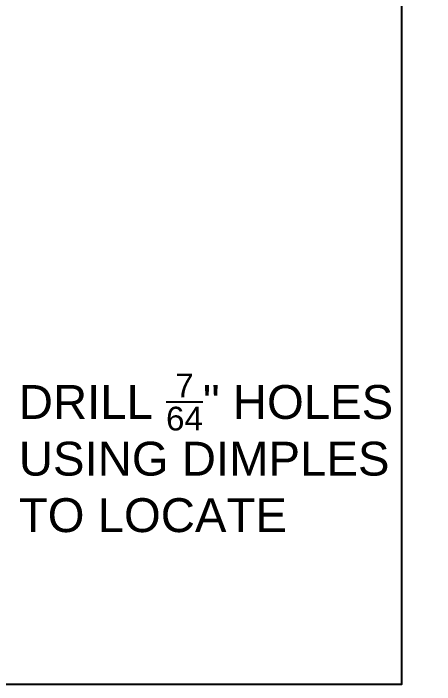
# Model space of a CAD drawing. Extents: x 0 to 11.8, y -8.7 to 0.
# Drawn here: x 9.51 to 11.848, y -8.685 to -4.961 of the extents above; entities that cross this region are included whole.
import ezdxf
from ezdxf import colors
from ezdxf.entities.mleader import LeaderData, LeaderLine
from ezdxf.math import Vec2, Vec3

# ---------------------------------------------------------------- set-up
doc = ezdxf.new("R2010")
doc.units = 0
doc.header["$LTSCALE"] = 0.5
doc.header["$MEASUREMENT"] = 0
doc.layers.add('FAB DWG', color=221, linetype='CONTINUOUS')
doc.layers.add('Text-Unprinted', color=131, linetype='CONTINUOUS', plot=False)
doc.styles.get("Standard").update_dxf_attribs({"font": 'arial.ttf'})

msp = doc.modelspace()

# ---------------------------------------------------------------- linework, layer by layer
at = {"layer": 'Text-Unprinted', "ltscale": 0.5, "transparency": 16777216}
msp.add_lwpolyline([(0, 0), (11.6642, 0), (11.6642, -8.685), (0, -8.685)], close=True, dxfattribs=at)

# ---------------------------------------------------------------- leaders
at = {"layer": 'FAB DWG', "transparency": 16777216}
ml = msp.add_multileader_mtext('Standard', dxfattribs=at)
ml.set_content('\\A1;DRILL {\\H0.7x;\\S7/64;}" HOLES USING DIMPLES TO LOCATE', color=256)
ml.set_leader_properties()
ml.build(insert=Vec2(0, 0))
ml.multileader.update_dxf_attribs({"dogleg_length": 0.0922, "arrow_head_size": 0.15})
ctx = ml.context
ctx.base_point, ctx.char_height, ctx.arrow_head_size, ctx.landing_gap_size, ctx.plane_origin = Vec3(9.45, -7.0544), 0.188, 0.15, 0.09, Vec3(14.1537, -8.5434)
notes = []
notes.append((ctx, [(1, (1, 1, 0), (9.1721, -7.0544), (1, 0), 0.2778, [(0, [(7.9607, -7.8563)], 0, [])])]))
ctx.mtext.insert, ctx.mtext.width, ctx.mtext.defined_height, ctx.mtext.flow_direction = Vec3(9.54, -6.9588), 2.307685, 0.426, 5
for ctx, leaders in notes:
    for number, flags, end, landing, length, lines in leaders:
        leader = LeaderData()
        leader.index, (leader.has_last_leader_line, leader.has_dogleg_vector, leader.attachment_direction) = number, flags
        leader.last_leader_point, leader.dogleg_vector, leader.dogleg_length = Vec3(end), Vec3(landing), length
        for number, points, colour, breaks in lines:
            line = LeaderLine()
            line.index, line.vertices, line.color, line.breaks = number, Vec3.list(points), colors.encode_raw_color(colour), breaks
            leader.lines.append(line)
        ctx.leaders.append(leader)

doc.saveas('drawing.dxf')
